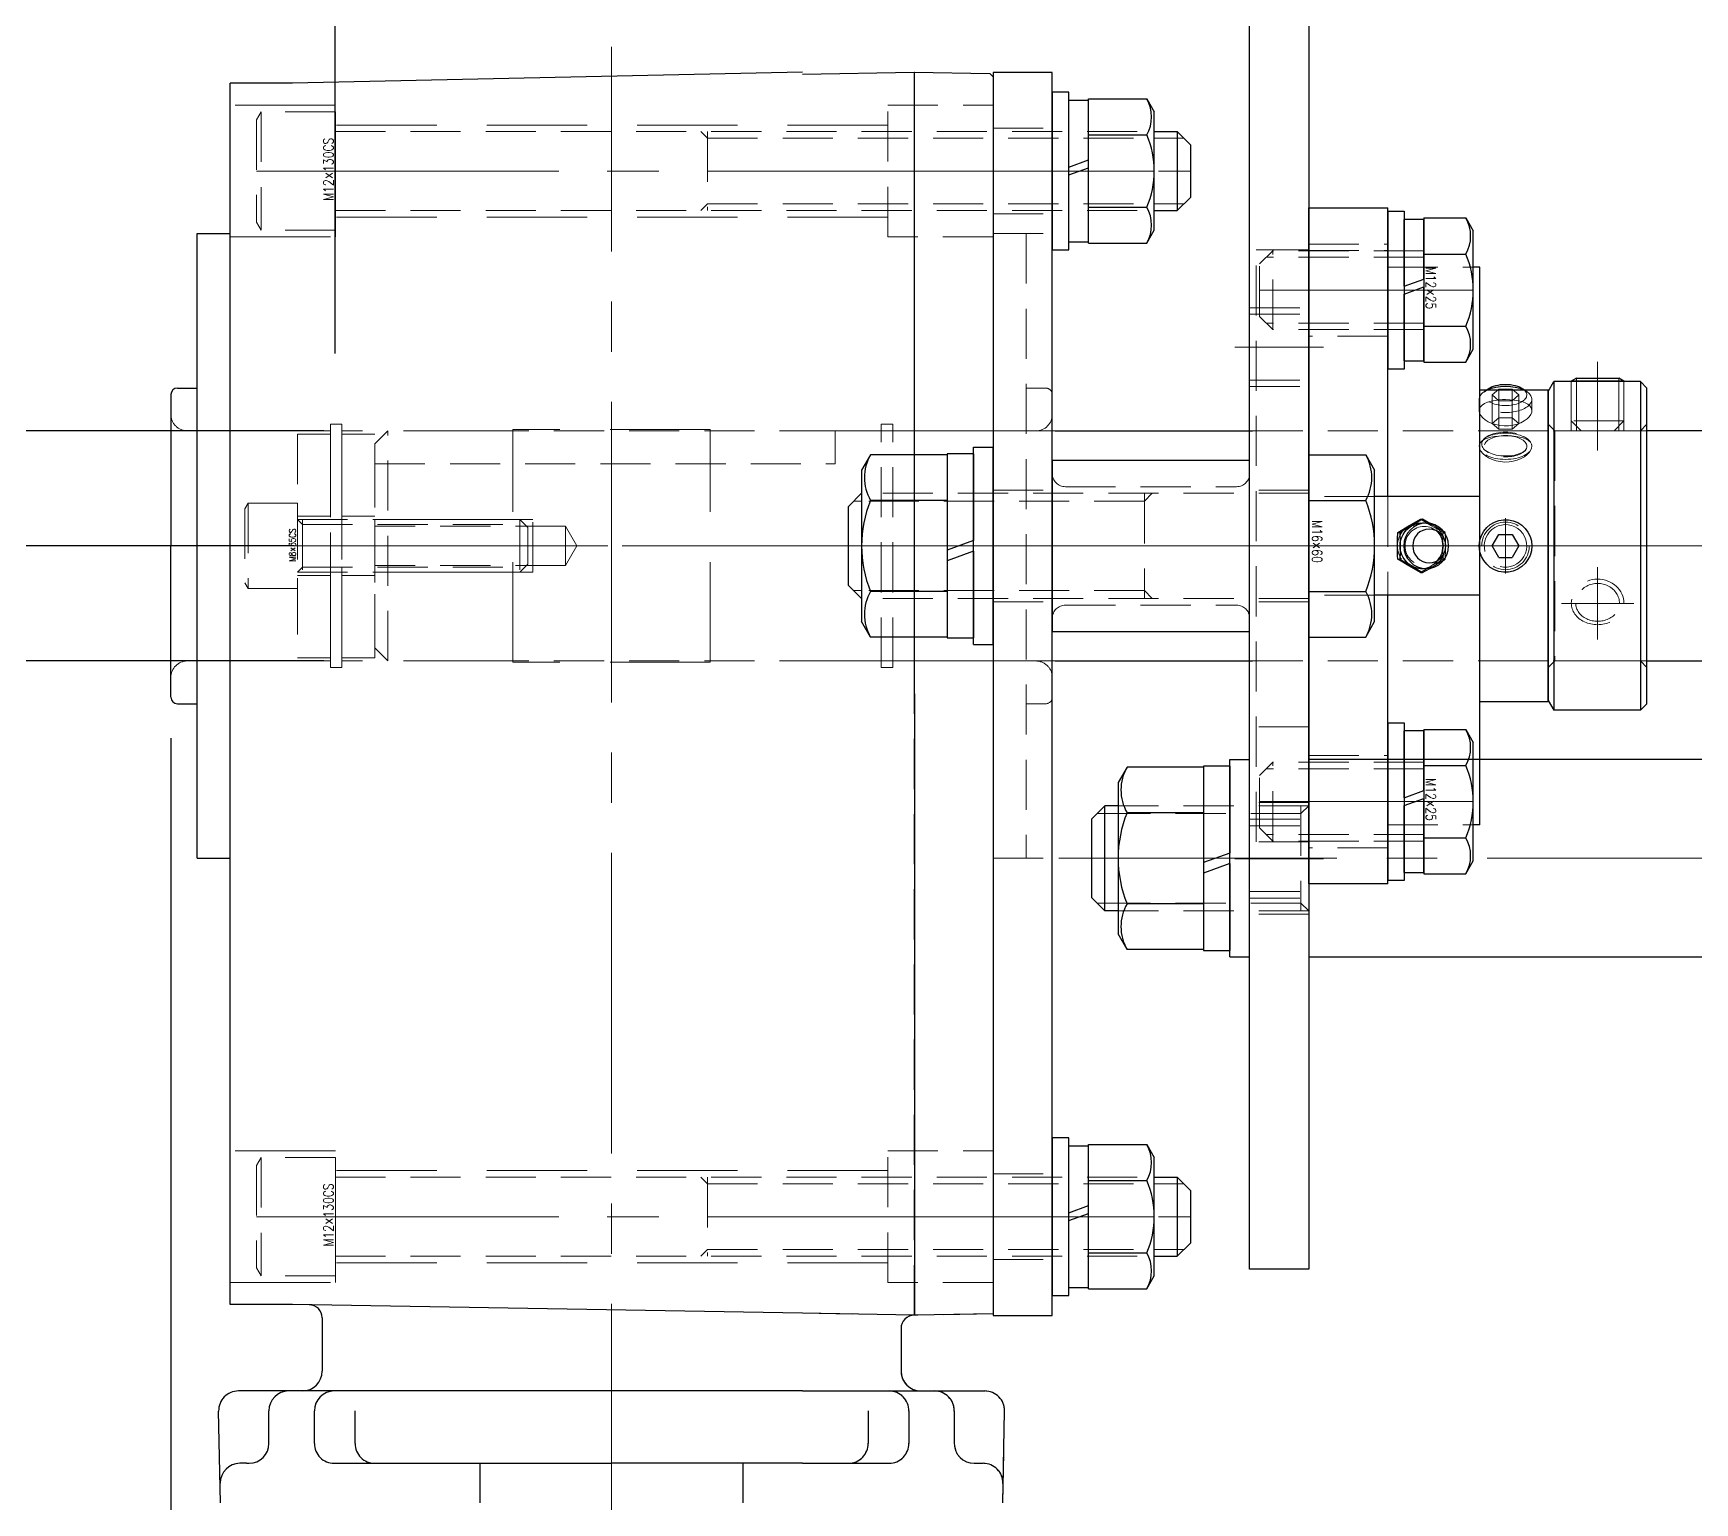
# Model space of a CAD drawing. Header units: millimetres. Extents: x 0 to 38884, y -3675 to 8056.
# Drawn here: x 24940.8 to 25193.4, y 1748.3 to 1971.7 of the extents above; entities that cross this region are included whole.
import ezdxf

# ---------------------------------------------------------------- set-up
doc = ezdxf.new("R2010")
doc.units = ezdxf.units.MM
doc.header["$LTSCALE"] = 2.4
doc.header["$PDMODE"] = 99
doc.header["$PDSIZE"] = 1
for name, pattern in [('CENTER2', [28.575, 19.05, -3.175, 3.175, -3.175]), ('HIDDEN', [9.525, 6.35, -3.175]), ('HIDDEN2', [4.7625, 3.175, -1.5875])]:
    doc.linetypes.add(name, pattern=pattern)
for name, color, linetype, lineweight in [('01_外形線', 7, 'Continuous', 25), ('02_細線', 5, 'Continuous', 13), ('03_かくれ線', 6, 'HIDDEN2', 13), ('04_中心線', 1, 'CENTER2', 9), ('05_CENTER', 4, 'CENTER2', 13), ('08_DIM', 3, 'Continuous', 13)]:
    doc.layers.add(name, color=color, linetype=linetype, lineweight=lineweight)
doc.styles.add('KSS_TXT', font='txt.shx', dxfattribs={"bigfont": 'extfont2.shx'})
doc.styles.add('寸法用', font='simplex.shx', dxfattribs={"width": 0.8, "bigfont": '@extfont2.shx'})
doc.dimstyles.new('KSS_DIM', dxfattribs={"dimscale": 2, "dimtxt": 3, "dimasz": 2.5, "dimexe": 1.25, "dimexo": 0.625, "dimtad": 1, "dimdsep": 46, "dimtxsty": 'KSS_TXT', "dimblk": 'OPEN30', "dimcen": 0, "dimazin": 2, "dimtfac": 0.75, "dimtmove": 0, "dimatfit": 3, "dimldrblk": 'OPEN30', "dimfxl": 1.25, "dimtolj": 1, "dimarcsym": 0})

# ---------------------------------------------------------------- blocks, each defined once
blk = doc.blocks.new('_Open30')
at = {"color": 0, "linetype": 'ByBlock', "lineweight": -2}
for p, q in [((-1, 0.268), (0, 0)), ((0, 0), (-1, -0.268)), ((0, 0), (-1, 0))]:
    blk.add_line(p, q, dxfattribs=at)
blk = doc.blocks.new('*D1208')
at = {"layer": '08_DIM', "color": 0, "lineweight": -2, "transparency": 16777216}
for p, q in [((24986.71, 1923), (24986.71, 2813.38)), ((25571.71, 2794.63), (25571.71, 2813.38)), ((25546.71, 2800.88), (25011.71, 2800.88))]:
    blk.add_line(p, q, dxfattribs=at)
at = {"layer": 'Defpoints', "color": 0, "transparency": 16777216}
for p in [(24986.71, 2800.88), (25571.71, 2788.38), (24986.71, 1916.75)]:
    blk.add_point(p, dxfattribs=at)
at = {"layer": '08_DIM', "color": 0, "lineweight": -2, "transparency": 16777216, "xscale": 25, "yscale": 25, "zscale": 25, "rotation": 180}
blk.add_blockref('_Open30', (24986.71, 2800.88), dxfattribs=at)
at = {"layer": '08_DIM', "color": 0, "lineweight": -2, "transparency": 16777216, "xscale": 25, "yscale": 25, "zscale": 25}
blk.add_blockref('_Open30', (25571.71, 2800.88), dxfattribs=at)
at = {"layer": '08_DIM', "color": 0, "transparency": 16777216, "insert": (25279.21, 2822.13), "char_height": 30, "attachment_point": 5, "style": 'KSS_TXT'}
blk.add_mtext('\\A1;585', dxfattribs=at)
blk = doc.blocks.new('*D1200')
at = {"layer": '08_DIM', "color": 0, "lineweight": -2, "transparency": 16777216}
for p, q in [((24980.46, 1893.75), (24757.42, 1893.75)), ((24769.92, 1868.75), (24769.92, 1477.75)), ((24798.79, 1452.75), (24757.42, 1452.75))]:
    blk.add_line(p, q, dxfattribs=at)
at = {"layer": 'Defpoints', "color": 0, "transparency": 16777216}
for p in [(24986.71, 1893.75), (24769.92, 1452.75), (24805.04, 1452.75)]:
    blk.add_point(p, dxfattribs=at)
at = {"layer": '08_DIM', "color": 0, "lineweight": -2, "transparency": 16777216, "xscale": 25, "yscale": 25, "zscale": 25}
for p, rotation in [((24769.92, 1893.75), 90), ((24769.92, 1452.75), 270)]:
    blk.add_blockref('_Open30', p, dxfattribs=dict(at, rotation=rotation))
at = {"layer": '08_DIM', "color": 0, "transparency": 16777216, "insert": (24748.67, 1673.25), "char_height": 30, "attachment_point": 5, "rotation": 90, "style": 'KSS_TXT'}
blk.add_mtext('\\A1;441', dxfattribs=at)
blk = doc.blocks.new('*D1215')
at = {"layer": '08_DIM', "color": 0, "lineweight": -2, "transparency": 16777216}
for p, q in [((25315.46, 2223.75), (24757.42, 2223.75)), ((24769.92, 1918.75), (24769.92, 2198.75)), ((24980.46, 1893.75), (24757.42, 1893.75))]:
    blk.add_line(p, q, dxfattribs=at)
at = {"layer": 'Defpoints', "color": 0, "transparency": 16777216}
for p in [(24769.92, 2223.75), (25321.71, 2223.75), (24986.71, 1893.75)]:
    blk.add_point(p, dxfattribs=at)
at = {"layer": '08_DIM', "color": 0, "lineweight": -2, "transparency": 16777216, "xscale": 25, "yscale": 25, "zscale": 25}
for p, rotation in [((24769.92, 2223.75), 90), ((24769.92, 1893.75), 270)]:
    blk.add_blockref('_Open30', p, dxfattribs=dict(at, rotation=rotation))
at = {"layer": '08_DIM', "color": 0, "transparency": 16777216, "insert": (24748.67, 2058.75), "char_height": 30, "attachment_point": 5, "rotation": 90, "style": 'KSS_TXT'}
blk.add_mtext('\\A1;330', dxfattribs=at)
blk = doc.blocks.new('*D1211')
at = {"layer": '08_DIM', "color": 0, "lineweight": -2, "transparency": 16777216}
for p, q in [((24859.29, 1936.25), (24859.29, 2053.75)), ((24984.96, 1911.25), (24846.79, 1911.25)), ((24859.29, 1876.25), (24859.29, 1911.25)), ((24984.96, 1876.25), (24846.79, 1876.25)), ((24859.29, 1851.25), (24859.29, 1826.25))]:
    blk.add_line(p, q, dxfattribs=at)
at = {"layer": 'Defpoints', "color": 0, "transparency": 16777216}
for p in [(24859.29, 1911.25), (24991.21, 1911.25), (24991.21, 1876.25)]:
    blk.add_point(p, dxfattribs=at)
at = {"layer": '08_DIM', "color": 0, "lineweight": -2, "transparency": 16777216, "xscale": 25, "yscale": 25, "zscale": 25}
for p, rotation in [((24859.29, 1911.25), 270), ((24859.29, 1876.25), 90)]:
    blk.add_blockref('_Open30', p, dxfattribs=dict(at, rotation=rotation))
at = {"layer": '08_DIM', "color": 0, "transparency": 16777216, "insert": (24838.04, 2007.5), "char_height": 30, "attachment_point": 5, "rotation": 90, "style": 'KSS_TXT'}
blk.add_mtext('\\A1;%%C35', dxfattribs=at)
blk = doc.blocks.new('GM-SHYF-RH 0.4kW、1／160、＊＊V、60Hzb_1')
at = {"color": 0}
for p, q in [((-24, 124), (-24, 121)), ((-23, 125), (0, 125)), ((23, 125), (0, 125)), ((24, 124), (24, 121)), ((-47.5, 121), (47.5, 121)), ((-47.5, 121), (-47.5, 116)), ((47.5, 121), (47.5, 116)), ((-145.5, 117.48), (-131.55, 117.74)), ((-139.5, 113.5), (-139.5, 114.5)), ((-128.5, 29), (-128.5, 114.74)), ((-115.33, 106.5), (-115.33, 116)), ((-115.33, 116), (-15.97, 116)), ((-15.97, 116), (70.37, 116)), ((70.37, 106.5), (70.37, 116)), ((-139.5, 113.5), (-139.5, 113.1)), ((-136.5, 110.1), (-131.5, 110.1)), ((-116.68, 29), (-115.33, 106.5)), ((72.02, 29), (70.37, 106.5)), ((-136.5, 103.19), (-131.5, 103.19)), ((-117.38, 102), (-125.5, 102)), ((-139.5, 100.19), (-139.5, 58)), ((-136.5, 97), (-131.5, 97)), ((-145.5, 78), (-139.5, 78)), ((-139.5, 29), (-139.5, 58)), ((-145.5, 38), (-139.5, 38))]:
    blk.add_line(p, q, dxfattribs=at)
for centre, radius, start, end in [((-23, 124), 1, 90, 180), ((23, 124), 1, 0, 90), ((-142.5, 114.5), 3, 0, 90), ((-131.5, 114.74), 3, 0, 90.9812), ((-136.5, 113.1), 3, 180, 270), ((-131.5, 107.1), 3, 0, 90), ((-125.5, 105), 3, 180, 270), ((-117.38, 104), 2, 270, 359), ((-136.5, 100.19), 3, 90, 180), ((-131.5, 100.19), 3, 0, 90), ((-136.5, 94), 3, 90, 180)]:
    blk.add_arc(centre, radius, start, end, dxfattribs=at)
at = {"layer": '03_かくれ線', "linetype": 'HIDDEN'}
for p, q in [((-17.5, 100.75), (-17.5, 122.5)), ((17.5, 100.75), (17.5, 122.5)), ((-112, 116), (-112, 100)), ((-92, 100), (-92, 116)), ((47, 116), (47, 100)), ((67, 100), (67, 116)), ((-112, 100), (-92, 100)), ((-109, 16), (-109, 100)), ((-95, 16), (-95, 100)), ((-18.5, 99), (-18.5, 100.75)), ((-18.5, 100.75), (18.5, 100.75)), ((-18.5, 99), (18.5, 99)), ((-17.5, 73), (-17.5, 99)), ((17.5, 73), (17.5, 99)), ((18.5, 99), (18.5, 100.75)), ((47, 100), (67, 100)), ((50, 16), (50, 100)), ((64, 16), (64, 100)), ((-17.7, 43), (-17.7, 73)), ((-17.7, 73), (17.7, 73)), ((17.7, 43), (17.7, 73)), ((-17.7, 43), (17.7, 43)), ((-17.5, 17), (-17.5, 43)), ((17.5, 17), (17.5, 43))]:
    blk.add_line(p, q, dxfattribs=at)
at = {"layer": '03_かくれ線'}
for p, q in [((-139.5, 29), (-139.5, 15.82)), ((-128.5, 29), (-128.5, 1.26)), ((-116.68, 29), (-116.98, 12)), ((71.72, 29), (72.02, 12)), ((-136.5, 19), (-131.5, 19)), ((-112, 0), (-112, 16)), ((-112, 16), (-92, 16)), ((-92, 16), (-92, 0)), ((-18.5, 17), (-18.5, 15.25)), ((-18.5, 17), (18.5, 17)), ((-18.5, 15.25), (18.5, 15.25)), ((-17.5, 15.25), (-17.5, -6.5)), ((17.5, 15.25), (17.5, -6.5)), ((18.5, 17), (18.5, 15.25)), ((47, 0), (47, 16)), ((47, 16), (67, 16)), ((67, 16), (67, 0)), ((-136.5, 12.82), (-131.5, 12.82)), ((-125.5, 14), (-118.98, 14)), ((-116.77, 0), (-116.98, 12)), ((-116.98, 12), (-15.97, 12)), ((-15.97, 12), (72.02, 12)), ((71.82, 0.5), (72.02, 12)), ((-136.5, 5.9), (-131.5, 5.9)), ((-139.5, 2.5), (-139.5, 2.9)), ((-139.5, 2.5), (-139.5, 2.9)), ((-139.5, 2.5), (-139.5, 1.5)), ((-15.97, 0), (-116.77, 0)), ((-47.5, -5), (-47.5, 0)), ((-15.97, 0), (71.31, 0)), ((47.5, -5), (47.5, 0)), ((71.31, 0), (71.82, 0.5)), ((-145.5, -1.48), (-131.55, -1.74)), ((47.5, -5), (-47.5, -5)), ((-24, -8), (-24, -5)), ((24, -8), (24, -5)), ((-23, -9), (0, -9)), ((23, -9), (0, -9))]:
    blk.add_line(p, q, dxfattribs=at)
at = {"layer": '03_かくれ線', "linetype": 'HIDDEN'}
for centre, start, end in [((-20, 122.5), 0, 90), ((20, 122.5), 90, 180)]:
    blk.add_arc(centre, 2.5, start, end, dxfattribs=at)
at = {"layer": '03_かくれ線'}
for centre, radius, start, end in [((-136.5, 22), 3, 180, 270), ((-136.5, 15.82), 3, 180, 270), ((-131.5, 15.82), 3, 270, 0), ((-125.5, 11), 3, 90, 180), ((-118.98, 12), 2, 359, 90), ((-131.5, 8.9), 3, 270, 0), ((-136.5, 2.9), 3, 90, 180), ((-142.5, 1.5), 3, 270, 0), ((-131.5, 1.26), 3, 269.0188, 0), ((-20, -6.5), 2.5, 270, 0), ((20, -6.5), 2.5, 180, 270), ((-23, -8), 1, 180, 270), ((23, -8), 1, 270, 0)]:
    blk.add_arc(centre, radius, start, end, dxfattribs=at)
at = {"layer": '04_中心線'}
blk.add_line((0, 125), (0, -9), dxfattribs=at)
at = {"layer": '04_中心線', "linetype": 'CENTER2'}
for p, q in [((-102, -2.54), (-102, 118.76)), ((57, -2.54), (57, 118.76)), ((-298.13, 58), (75.91, 58))]:
    blk.add_line(p, q, dxfattribs=at)
blk = doc.blocks.new('*D1283')
at = {"layer": '08_DIM', "color": 0, "lineweight": -2, "transparency": 16777216}
for p, q in [((24961.71, 1864.5), (24961.71, 1341.22)), ((25306.71, 1777.5), (25306.71, 1341.22)), ((25281.71, 1353.72), (24986.71, 1353.72))]:
    blk.add_line(p, q, dxfattribs=at)
at = {"layer": 'Defpoints', "color": 0, "transparency": 16777216}
for p in [(24961.71, 1870.75), (25306.71, 1783.75), (24961.71, 1353.72)]:
    blk.add_point(p, dxfattribs=at)
at = {"layer": '08_DIM', "color": 0, "lineweight": -2, "transparency": 16777216, "xscale": 25, "yscale": 25, "zscale": 25, "rotation": 180}
blk.add_blockref('_Open30', (24961.71, 1353.72), dxfattribs=at)
at = {"layer": '08_DIM', "color": 0, "lineweight": -2, "transparency": 16777216, "xscale": 25, "yscale": 25, "zscale": 25}
blk.add_blockref('_Open30', (25306.71, 1353.72), dxfattribs=at)
at = {"layer": '08_DIM', "color": 0, "transparency": 16777216, "insert": (25134.21, 1374.97), "char_height": 30, "attachment_point": 5, "style": 'KSS_TXT'}
blk.add_mtext('\\A1;345', dxfattribs=at)

msp = doc.modelspace()

# ---------------------------------------------------------------- linework, layer by layer
at = {"color": 4}
for p, q in [((25057.7122, 1965.473), (25074.7118, 1965.7697)), ((25074.7118, 1965.7697), (25086.2124, 1965.569)), ((25074.7118, 1965.7697), (25074.7463, 1776.7691)), ((25086.2124, 1965.569), (25086.7122, 1965.0604)), ((25086.7122, 1965.0604), (25086.7122, 1776.9792)), ((25074.7463, 1776.7691), (25057.7122, 1777.0665)), ((25086.7122, 1776.9792), (25074.7463, 1776.7691)), ((25072.7114, 1774.7695), (25072.7114, 1768.2503)), ((25057.7122, 1765.2503), (25085.4508, 1765.2503)), ((25067.7131, 1762.2503), (25067.7131, 1757.2503)), ((25073.8965, 1762.2503), (25073.8965, 1757.2503)), ((25080.8081, 1762.2503), (25080.8081, 1757.2503)), ((25088.1944, 1748.2506), (25088.4504, 1762.1989)), ((25057.7122, 1754.2503), (25070.8965, 1754.2503)), ((25083.8081, 1754.2503), (25085.2118, 1754.2503))]:
    msp.add_line(p, q, dxfattribs=at)
for p, q in [((25096.1522, 1911.2509), (25126.1522, 1911.2509)), ((25248.7522, 1911.2509), (25186.1122, 1911.2509)), ((25096.1522, 1876.2505), (25126.1522, 1876.2505)), ((25186.1122, 1876.2505), (25248.7522, 1876.2505))]:
    msp.add_line(p, q)
for points in [[(25125.7122, 1783.7505), (25125.7122, 2003.7505), (25134.7122, 2003.7505), (25134.7122, 1783.7505)], [(25095.7122, 1776.7505), (25095.7122, 1965.7505), (25086.7122, 1965.7505), (25086.7122, 1776.7505)], [(25098.2122, 1962.7505), (25095.7122, 1962.7505), (25095.7122, 1938.7505), (25098.2122, 1938.7505)], [(25095.7122, 1880.7505), (25125.7122, 1880.7505), (25125.7122, 1906.7505), (25095.7122, 1906.7505)], [(25098.2122, 1803.7505), (25095.7122, 1803.7505), (25095.7122, 1779.7505), (25098.2122, 1779.7505)]]:
    msp.add_lwpolyline(points, close=True)
at = {"transparency": 33554534}
msp.add_lwpolyline([(25284.7122, 1861.2505), (25134.7122, 1861.2505), (25134.7122, 1831.2505), (25284.7122, 1831.2505)], close=True, dxfattribs=at)
for points in [[(25103.7122, 1854.2505), (25101.7122, 1852.2505)], [(25105.7122, 1854.2505), (25103.7122, 1854.2505)], [(25103.7122, 1838.2505), (25103.7122, 1854.2505)], [(25101.7122, 1840.2505), (25101.7122, 1852.2505)], [(25103.7122, 1838.2505), (25101.7122, 1840.2505)], [(25105.7122, 1838.2505), (25103.7122, 1838.2505)]]:
    msp.add_lwpolyline(points, dxfattribs=at)
at = {"color": 4}
for centre, radius, start, end in [((25074.7114, 1774.7695), 2, 90, 180), ((25075.7114, 1768.2503), 3, 180, 270), ((25070.8965, 1762.2503), 3, 358.948504, 90), ((25077.8081, 1762.2503), 3, 358.948504, 90), ((25085.4508, 1762.2503), 3, 358.948504, 90), ((25064.7131, 1757.2503), 3, 270, 1.051496), ((25070.8965, 1757.2503), 3, 270, 1.051496), ((25083.8081, 1757.2503), 3, 180, 270), ((25085.2118, 1751.2503), 3, 358.948504, 90)]:
    msp.add_arc(centre, radius, start, end, dxfattribs=at)
at = {"layer": '01_外形線'}
for points in [[(25098.2122, 1951.3505), (25098.2122, 1961.5005)], [(25101.2122, 1961.5005), (25098.2122, 1961.5005)], [(25101.2122, 1961.7202), (25110.075, 1961.7202)], [(25101.2122, 1939.7809), (25101.2122, 1961.7202)], [(25101.2122, 1952.4425), (25101.2122, 1961.5005)], [(25110.075, 1961.7202), (25111.2122, 1959.7505)], [(25111.2122, 1941.7505), (25111.2122, 1959.7505)], [(25101.2122, 1956.2354), (25110.075, 1956.2354)], [(25111.2122, 1956.7505), (25114.7128, 1956.7505)], [(25114.7128, 1956.7505), (25116.7128, 1954.7505)], [(25114.7128, 1956.7505), (25114.7128, 1944.7505)], [(25116.7128, 1954.7505), (25116.7128, 1946.7505)], [(25098.2122, 1951.3505), (25101.2122, 1952.4425)], [(25098.2122, 1950.1505), (25101.2122, 1951.2425)], [(25098.2122, 1940.0005), (25098.2122, 1950.1505)], [(25101.2122, 1940.0005), (25101.2122, 1951.2425)], [(25101.2122, 1945.2657), (25110.075, 1945.2657)], [(25114.7128, 1944.7505), (25116.7128, 1946.7505)], [(25134.7122, 1842.3597), (25134.7122, 1945.1414)], [(25134.7122, 1945.1414), (25146.7122, 1945.1414)], [(25146.7122, 1901.2505), (25146.7122, 1945.1414)], [(25111.2122, 1944.7505), (25114.7128, 1944.7505)], [(25146.7122, 1944.6414), (25146.7122, 1920.6414)], [(25146.7122, 1944.6414), (25149.2122, 1944.6414)], [(25149.2122, 1944.6414), (25149.2122, 1920.6414)], [(25149.2122, 1933.2414), (25149.2122, 1943.3914)], [(25152.2122, 1943.3914), (25149.2122, 1943.3914)], [(25152.2122, 1943.6111), (25158.575, 1943.6111)], [(25152.2122, 1943.6111), (25152.2122, 1921.6718)], [(25152.2122, 1934.3333), (25152.2122, 1943.3914)], [(25158.575, 1943.6111), (25159.7122, 1941.6414)], [(25098.2122, 1940.0005), (25101.2122, 1940.0005)], [(25110.075, 1939.7809), (25111.2122, 1941.7505)], [(25159.7122, 1923.6414), (25159.7122, 1941.6414)], [(25101.2122, 1939.7809), (25110.075, 1939.7809)], [(25152.2122, 1938.1262), (25158.575, 1938.1262)], [(25160.7122, 1936.1505), (25159.7122, 1936.1505)], [(25160.7122, 1851.3505), (25160.7122, 1936.1505)], [(25149.2122, 1933.2414), (25152.2122, 1934.3333)], [(25149.2122, 1932.0414), (25152.2122, 1933.1333)], [(25152.2122, 1921.8914), (25152.2122, 1933.1333)], [(25149.2122, 1921.8914), (25149.2122, 1932.0414)], [(25152.2122, 1927.1566), (25158.575, 1927.1566)], [(25158.575, 1921.6718), (25159.7122, 1923.6414)], [(25149.2122, 1920.6414), (25146.7122, 1920.6414)], [(25149.2122, 1921.8914), (25152.2122, 1921.8914)], [(25152.2122, 1921.6718), (25158.575, 1921.6718)], [(25160.7122, 1917.4755), (25171.1122, 1917.4755)], [(25161.3462, 1917.1907), (25161.7491, 1917.4755)], [(25161.7491, 1917.4755), (25161.9725, 1917.6335)], [(25167.2519, 1917.6335), (25167.4753, 1917.4755)], [(25167.4753, 1917.4755), (25167.8782, 1917.1907)], [(25171.1122, 1917.2505), (25171.9782, 1918.7505)], [(25171.1122, 1870.0255), (25171.1122, 1917.4755)], [(25171.1122, 1917.2505), (25171.1122, 1870.2505)], [(25185.1122, 1918.7505), (25171.9782, 1918.7505)], [(25171.9782, 1918.7505), (25171.9782, 1868.7505)], [(25175.379, 1919.2505), (25174.6122, 1918.8078)], [(25182.6122, 1918.8078), (25174.6122, 1918.8078)], [(25174.6122, 1918.7505), (25174.6122, 1918.8078)], [(25175.379, 1919.2505), (25181.8454, 1919.2505)], [(25182.6122, 1918.8078), (25181.8454, 1919.2505)], [(25182.6122, 1918.7505), (25182.6122, 1918.8078)], [(25185.1122, 1918.7505), (25186.1122, 1917.7505)], [(25185.1122, 1918.7505), (25185.1122, 1868.7505)], [(25186.1122, 1869.7505), (25186.1122, 1917.7505)], [(25068.0727, 1907.6069), (25066.7122, 1905.2505)], [(25079.7122, 1907.6069), (25068.0727, 1907.6069)], [(25079.7122, 1907.7505), (25079.7122, 1893.0947)], [(25083.7122, 1907.7505), (25079.7122, 1907.7505)], [(25079.7122, 1907.6069), (25079.7122, 1879.8941)], [(25083.7122, 1878.7505), (25083.7122, 1908.7505)], [(25083.7122, 1908.7505), (25086.7122, 1908.7505)], [(25083.7122, 1907.7505), (25083.7122, 1894.5505)], [(25086.7122, 1878.7505), (25086.7122, 1908.7505)], [(25134.7122, 1907.6069), (25143.3517, 1907.6069)], [(25134.7122, 1907.6069), (25134.7122, 1879.8941)], [(25143.3517, 1907.6069), (25144.7122, 1905.2505)], [(25066.7122, 1905.2505), (25066.7122, 1882.2505)], [(25144.7122, 1882.2505), (25144.7122, 1905.2505)], [(25066.7122, 1901.7505), (25064.7122, 1899.7505)], [(25064.7122, 1887.7505), (25064.7122, 1899.7505)], [(25079.7122, 1900.6787), (25068.0727, 1900.6787)], [(25134.7122, 1900.6787), (25143.3517, 1900.6787)], [(25160.7122, 1901.2505), (25144.7122, 1901.2505)], [(25149.8888, 1896.7816), (25151.6665, 1897.792)], [(25151.9816, 1897.792), (25150.3125, 1896.7816)], [(25151.6665, 1897.792), (25151.9816, 1897.792)], [(25153.1048, 1897.1606), (25151.9816, 1897.792)], [(25083.7122, 1894.5505), (25079.7122, 1893.0947)], [(25148.1654, 1893.7505), (25148.1657, 1893.8942), (25148.1708, 1894.3658), (25148.1818, 1894.8342), (25148.2197, 1895.7713)], [(25148.2197, 1895.7713), (25149.8888, 1896.7816)], [(25148.2197, 1895.7713), (25148.5348, 1895.7713)], [(25150.3125, 1896.7816), (25148.5348, 1895.7713)], [(25148.5348, 1895.7713), (25148.557, 1895.2796), (25148.5742, 1894.7813), (25148.5852, 1894.2676), (25148.5891, 1893.7505)], [(25155.4284, 1895.7713), (25155.1796, 1895.9257)], [(25155.4384, 1895.5642), (25155.4284, 1895.7713)], [(25162.5915, 1893.7505), (25163.6018, 1895.5005)], [(25163.6018, 1895.5005), (25165.6226, 1895.5005)], [(25165.6226, 1895.5005), (25166.6329, 1893.7505)], [(25083.7122, 1892.9505), (25079.7122, 1891.4947)], [(25083.7122, 1892.9505), (25083.7122, 1879.7505)], [(25148.2197, 1891.7298), (25148.1974, 1892.2215), (25148.1803, 1892.7198), (25148.1692, 1893.2335), (25148.1654, 1893.7505)], [(25148.5891, 1893.7505), (25148.5888, 1893.6069), (25148.5837, 1893.1353), (25148.5726, 1892.6669), (25148.5348, 1891.7298)], [(25155.4827, 1893.7505), (25155.4788, 1894.2789)], [(25163.6018, 1892.0005), (25162.5915, 1893.7505)], [(25163.6018, 1892.0005), (25165.6226, 1892.0005)], [(25166.6329, 1893.7505), (25165.6226, 1892.0005)], [(25079.7122, 1891.4947), (25079.7122, 1879.7505)], [(25149.8888, 1890.7195), (25148.2197, 1891.7298)], [(25148.2197, 1891.7298), (25148.5348, 1891.7298)], [(25148.5348, 1891.7298), (25150.3125, 1890.7195)], [(25151.6665, 1889.7091), (25149.8888, 1890.7195)], [(25150.3125, 1890.7195), (25151.9816, 1889.7091)], [(25151.6665, 1889.7091), (25151.9816, 1889.7091)], [(25151.9816, 1889.7091), (25153.1029, 1890.3394)], [(25153.1029, 1890.3394), (25153.7593, 1890.7195)], [(25155.1841, 1891.5782), (25155.4284, 1891.7298)], [(25155.4284, 1891.7298), (25155.4386, 1891.9399)], [(25066.7122, 1885.7505), (25064.7122, 1887.7505)], [(25079.7122, 1886.8223), (25068.0727, 1886.8223)], [(25134.7122, 1886.8223), (25143.3517, 1886.8223)], [(25160.7122, 1886.2505), (25144.7122, 1886.2505)], [(25146.7122, 1842.3597), (25146.7122, 1886.2505)], [(25068.0727, 1879.8941), (25066.7122, 1882.2505)], [(25143.3517, 1879.8941), (25144.7122, 1882.2505)], [(25079.7122, 1879.8941), (25068.0727, 1879.8941)], [(25079.7122, 1879.7505), (25083.7122, 1879.7505)], [(25134.7122, 1879.8941), (25143.3517, 1879.8941)], [(25083.7122, 1878.7505), (25086.7122, 1878.7505)], [(25171.1122, 1870.0255), (25160.7122, 1870.0255)], [(25171.1122, 1870.2505), (25171.9782, 1868.7505)], [(25185.1122, 1868.7505), (25186.1122, 1869.7505)], [(25146.7122, 1866.8597), (25146.7122, 1842.8597)], [(25146.7122, 1866.8597), (25149.2122, 1866.8597)], [(25149.2122, 1866.8597), (25149.2122, 1842.8597)], [(25185.1122, 1868.7505), (25171.9782, 1868.7505)], [(25149.2122, 1855.4597), (25149.2122, 1865.6097)], [(25152.2122, 1865.6097), (25149.2122, 1865.6097)], [(25152.2122, 1865.8293), (25158.575, 1865.8293)], [(25152.2122, 1865.8293), (25152.2122, 1843.89)], [(25152.2122, 1856.5516), (25152.2122, 1865.6097)], [(25158.575, 1865.8293), (25159.7122, 1863.8597)], [(25159.7122, 1845.8597), (25159.7122, 1863.8597)], [(25152.2122, 1860.3445), (25158.575, 1860.3445)], [(25149.2122, 1855.4597), (25152.2122, 1856.5516)], [(25149.2122, 1854.2597), (25152.2122, 1855.3516)], [(25149.2122, 1844.1097), (25149.2122, 1854.2597)], [(25152.2122, 1844.1097), (25152.2122, 1855.3516)], [(25152.2122, 1849.3748), (25158.575, 1849.3748)], [(25160.7122, 1851.3505), (25159.7122, 1851.3505)], [(25149.2122, 1844.1097), (25152.2122, 1844.1097)], [(25158.575, 1843.89), (25159.7122, 1845.8597)], [(25146.7122, 1842.3597), (25134.7122, 1842.3597)], [(25149.2122, 1842.8597), (25146.7122, 1842.8597)], [(25152.2122, 1843.89), (25158.575, 1843.89)], [(25098.2122, 1792.3505), (25098.2122, 1802.5005)], [(25101.2122, 1802.5005), (25098.2122, 1802.5005)], [(25101.2122, 1802.7202), (25110.075, 1802.7202)], [(25101.2122, 1780.7809), (25101.2122, 1802.7202)], [(25101.2122, 1793.4425), (25101.2122, 1802.5005)], [(25110.075, 1802.7202), (25111.2122, 1800.7505)], [(25111.2122, 1782.7505), (25111.2122, 1800.7505)], [(25101.2122, 1797.2354), (25110.075, 1797.2354)], [(25111.2122, 1797.7505), (25114.7128, 1797.7505)], [(25114.7128, 1797.7505), (25116.7128, 1795.7505)], [(25114.7128, 1797.7505), (25114.7128, 1785.7505)], [(25116.7128, 1795.7505), (25116.7128, 1787.7505)], [(25098.2122, 1792.3505), (25101.2122, 1793.4425)], [(25098.2122, 1791.1505), (25101.2122, 1792.2425)], [(25098.2122, 1781.0005), (25098.2122, 1791.1505)], [(25101.2122, 1781.0005), (25101.2122, 1792.2425)], [(25101.2122, 1786.2657), (25110.075, 1786.2657)], [(25114.7128, 1785.7505), (25116.7128, 1787.7505)], [(25111.2122, 1785.7505), (25114.7128, 1785.7505)], [(25098.2122, 1781.0005), (25101.2122, 1781.0005)], [(25110.075, 1780.7809), (25111.2122, 1782.7505)], [(25101.2122, 1780.7809), (25110.075, 1780.7809)]]:
    msp.add_lwpolyline(points, dxfattribs=at)
for points in [[(25110.075, 1956.2354, 0.26794908), (25110.075, 1961.7202)], [(25110.075, 1945.2657, 0.20733158), (25110.075, 1956.2354)], [(25110.075, 1939.7809, 0.26794908), (25110.075, 1945.2657)], [(25158.575, 1938.1262, 0.26794908), (25158.575, 1943.6111)], [(25158.575, 1927.1566, 0.20733158), (25158.575, 1938.1262)], [(25158.575, 1921.6718, 0.26794908), (25158.575, 1927.1566)], [(25068.0727, 1907.6069, 0.26794907), (25068.0727, 1900.6787)], [(25143.3517, 1900.6787, 0.26794907), (25143.3517, 1907.6069)], [(25068.0727, 1900.6787, 0.19636667), (25068.0727, 1886.8223)], [(25143.3517, 1886.8223, 0.19636666), (25143.3517, 1900.6787)], [(25160.7122, 1894.6394, -8.88819442), (25160.7122, 1892.8617)], [(25160.7122, 1892.8617, -0.11250879), (25160.7122, 1894.6394)], [(25068.0727, 1886.8223, 0.26794907), (25068.0727, 1879.8941)], [(25143.3517, 1879.8941, 0.26794907), (25143.3517, 1886.8223)], [(25158.575, 1860.3445, 0.26794908), (25158.575, 1865.8293)], [(25158.575, 1849.3748, 0.20733158), (25158.575, 1860.3445)], [(25158.575, 1843.89, 0.26794908), (25158.575, 1849.3748)], [(25110.075, 1797.2354, 0.26794908), (25110.075, 1802.7202)], [(25110.075, 1786.2657, 0.20733158), (25110.075, 1797.2354)], [(25110.075, 1780.7809, 0.26794908), (25110.075, 1786.2657)]]:
    msp.add_lwpolyline(points, format="xyb", dxfattribs=at)
at = {"layer": '01_外形線', "transparency": 33554534}
for points in [[(25107.0727, 1860.1069), (25105.7122, 1857.7505)], [(25118.7122, 1860.1069), (25107.0727, 1860.1069)], [(25118.7122, 1860.2505), (25118.7122, 1845.5947)], [(25122.7122, 1860.2505), (25118.7122, 1860.2505)], [(25118.7122, 1860.1069), (25118.7122, 1832.3941)], [(25122.7122, 1831.2505), (25122.7122, 1861.2505)], [(25122.7122, 1861.2505), (25125.7122, 1861.2505)], [(25122.7122, 1860.2505), (25122.7122, 1847.0505)], [(25125.7122, 1831.2505), (25125.7122, 1861.2505)], [(25105.7122, 1857.7505), (25105.7122, 1834.7505)], [(25118.7122, 1853.1787), (25107.0727, 1853.1787)], [(25122.7122, 1847.0505), (25118.7122, 1845.5947)], [(25122.7122, 1845.4505), (25118.7122, 1843.9947)], [(25118.7122, 1843.9947), (25118.7122, 1832.2505)], [(25122.7122, 1845.4505), (25122.7122, 1832.2505)], [(25118.7122, 1839.3223), (25107.0727, 1839.3223)], [(25107.0727, 1832.3941), (25105.7122, 1834.7505)], [(25118.7122, 1832.3941), (25107.0727, 1832.3941)], [(25118.7122, 1832.2505), (25122.7122, 1832.2505)], [(25122.7122, 1831.2505), (25125.7122, 1831.2505)]]:
    msp.add_lwpolyline(points, dxfattribs=at)
for points in [[(25107.0727, 1860.1069, 0.26794907), (25107.0727, 1853.1787)], [(25107.0727, 1853.1787, 0.19636667), (25107.0727, 1839.3223)], [(25107.0727, 1839.3223, 0.26794907), (25107.0727, 1832.3941)]]:
    msp.add_lwpolyline(points, format="xyb", dxfattribs=at)
at = {"layer": '01_外形線', "extrusion": (0, 0, -1)}
for centre, major_axis, ratio, start_param, end_param in [((25164.6122, 1916.036), (4, 0), 0.5, 3.94508398, 5.47969398), ((25164.6122, 1916.7002), (3.233, 0), 0.5, 3.75707236, 5.6677056), ((25152.0359, 1893.7505), (0, -3.5), 0.98480775, 2.61799388, 3.29293182), ((25152.0359, 1893.7505), (0, -3.5), 0.98480775, 1.57079633, 2.61799388), ((25152.0359, 1893.7505), (0, -3.5), 0.98480775, 0.52359878, 1.57079633), ((25152.0359, 1893.7505), (0, -3.5), 0.98480775, 6.13184614, 6.80678408)]:
    msp.add_ellipse(centre, major_axis=major_axis, ratio=ratio, start_param=start_param, end_param=end_param, dxfattribs=at)
for centre, major_axis in [((25152.5499, 1893.7505), (0, 3.46)), ((25153.0187, 1893.7505), (0, 2.56))]:
    msp.add_ellipse(centre, major_axis=major_axis, ratio=0.98480775, dxfattribs=at)
at = {"layer": '02_細線'}
for points in [[(25111.2122, 1955.7505), (25115.7128, 1955.7505)], [(25111.2122, 1945.7505), (25115.7128, 1945.7505)], [(25175.379, 1918.7505), (25175.379, 1919.2505)], [(25181.8454, 1918.7505), (25181.8454, 1919.2505)], [(25066.7122, 1900.5505), (25065.5122, 1900.5505)], [(25066.7122, 1886.9505), (25065.5122, 1886.9505)], [(25111.2122, 1796.7505), (25115.7128, 1796.7505)], [(25111.2122, 1786.7505), (25115.7128, 1786.7505)]]:
    msp.add_lwpolyline(points, dxfattribs=at)
msp.add_lwpolyline([(25161.4894, 1892.9138, -3.73205081), (25163.7754, 1890.6277)], format="xyb", dxfattribs=at)
at = {"layer": '02_細線', "transparency": 33554534}
for points in [[(25105.7122, 1853.0505), (25102.5122, 1853.0505)], [(25105.7122, 1839.4505), (25102.5122, 1839.4505)]]:
    msp.add_lwpolyline(points, dxfattribs=at)
at = {"layer": '03_かくれ線'}
for p, q in [((25086.7122, 1957.2505), (25095.7122, 1957.2505)), ((25086.7122, 1944.2505), (25095.7122, 1944.2505)), ((25086.7122, 1941.2505), (25095.7122, 1941.2505)), ((25134.7122, 1938.7505), (25125.7122, 1938.7505)), ((25125.7122, 1929.973), (25134.7122, 1929.973)), ((25125.7122, 1928.973), (25134.7122, 1928.973)), ((25125.7122, 1918.973), (25134.7122, 1918.973)), ((25125.7122, 1917.973), (25134.7122, 1917.973)), ((24994.7144, 1911.2505), (24992.7144, 1909.2505)), ((25096.1522, 1911.2509), (24994.7144, 1911.2509)), ((24994.7144, 1876.2505), (24994.7144, 1911.2505)), ((25062.7144, 1911.2505), (25062.7144, 1906.2505)), ((25126.1522, 1911.2509), (25186.1122, 1911.2509)), ((24992.7144, 1909.2505), (24992.7144, 1878.2505)), ((24992.7144, 1906.2505), (25062.7144, 1906.2505)), ((25086.7122, 1902.2505), (25095.7122, 1902.2505)), ((25097.7122, 1902.7505), (25123.7122, 1902.7505)), ((25134.7122, 1902.2505), (25125.7122, 1902.2505)), ((24980.9622, 1898.2505), (24985.9622, 1898.2505)), ((24987.7144, 1898.2505), (24992.7144, 1898.2505)), ((25016.7144, 1897.7505), (24992.7144, 1897.7505)), ((25016.7144, 1889.7505), (25016.7144, 1897.7505)), ((25021.7144, 1896.7505), (24992.7144, 1896.7505)), ((25021.7144, 1890.7505), (25021.7144, 1896.7505)), ((25021.7144, 1896.7505), (25023.4462, 1893.7505)), ((25023.4462, 1893.7505), (25021.7144, 1890.7505)), ((25021.7144, 1890.7505), (24992.7144, 1890.7505)), ((25016.7144, 1889.7505), (24992.7144, 1889.7505)), ((24980.9622, 1889.2505), (24985.9622, 1889.2505)), ((24987.7144, 1889.2505), (24992.7144, 1889.2505)), ((25086.7122, 1885.2505), (25095.7122, 1885.2505)), ((25097.7122, 1884.7505), (25123.7122, 1884.7505)), ((25134.7122, 1885.2505), (25125.7122, 1885.2505)), ((24992.7144, 1878.2505), (24994.7144, 1876.2505)), ((25096.1522, 1876.2505), (24994.7144, 1876.2505)), ((25126.1522, 1876.2505), (25186.1122, 1876.2505)), ((25134.7122, 1866.2505), (25125.7122, 1866.2505)), ((25134.7122, 1854.7505), (25125.7122, 1854.7505)), ((25125.7122, 1852.1912), (25134.7122, 1852.1912)), ((25125.7122, 1851.1912), (25134.7122, 1851.1912)), ((25134.7122, 1848.7505), (25125.7122, 1848.7505)), ((25086.7122, 1846.2505), (25095.7122, 1846.2505)), ((25125.7122, 1841.1912), (25134.7122, 1841.1912)), ((25125.7122, 1840.1912), (25134.7122, 1840.1912)), ((25134.7122, 1837.7505), (25125.7122, 1837.7505)), ((25086.7122, 1798.2505), (25095.7122, 1798.2505)), ((25086.7122, 1785.2505), (25095.7122, 1785.2505))]:
    msp.add_line(p, q, dxfattribs=at)
for points in [[(24975.4128, 1959.7505), (24974.7128, 1958.5381)], [(24974.7128, 1958.5381), (24974.7128, 1942.963)], [(24975.4128, 1959.7505), (24975.4128, 1941.7505)], [(24986.7128, 1959.7505), (24975.4128, 1959.7505)], [(24986.7128, 1959.7505), (24986.7128, 1941.7505)], [(24986.7128, 1956.7505), (25111.2122, 1956.7505)], [(25043.2946, 1955.7505), (25042.2946, 1956.7505)], [(25043.2946, 1956.7505), (25043.2946, 1944.7505)], [(25043.2946, 1955.7505), (25111.2122, 1955.7505)], [(25043.2946, 1945.7505), (25042.2946, 1944.7505)], [(25043.2946, 1945.7505), (25111.2122, 1945.7505)], [(24975.4128, 1941.7505), (24974.7128, 1942.963)], [(24986.7128, 1944.7505), (25111.2122, 1944.7505)], [(24986.7128, 1941.7505), (24975.4128, 1941.7505)], [(25126.7122, 1848.7505), (25126.7122, 1938.7505)], [(25126.7122, 1938.7505), (25134.7122, 1938.7505)], [(25129.2122, 1938.6414), (25127.2122, 1936.6414)], [(25152.2122, 1937.6414), (25128.2122, 1937.6414)], [(25152.2122, 1938.6414), (25129.2122, 1938.6414)], [(25129.2122, 1926.6414), (25129.2122, 1938.6414)], [(25134.7122, 1939.6414), (25146.7122, 1939.6414)], [(25134.7122, 1938.6441), (25146.7122, 1938.6441)], [(25127.2122, 1928.6414), (25127.2122, 1936.6414)], [(25146.7122, 1936.1505), (25159.7122, 1936.1505)], [(25129.2122, 1926.6414), (25127.2122, 1928.6414)], [(25152.2122, 1927.6414), (25128.2122, 1927.6414)], [(25152.2122, 1926.6414), (25129.2122, 1926.6414)], [(25146.7122, 1925.6414), (25134.7122, 1925.6414)], [(25163.6018, 1917.5752), (25162.5915, 1916.7002)], [(25163.6018, 1917.5752), (25165.6226, 1917.5752)], [(25163.6018, 1911.4951), (25163.6018, 1917.5752)], [(25166.6329, 1916.7002), (25165.6226, 1917.5752)], [(25165.6226, 1911.4951), (25165.6226, 1917.5752)], [(25174.6122, 1911.2505), (25174.6122, 1918.7505)], [(25175.379, 1911.2505), (25175.379, 1918.7505)], [(25181.8454, 1911.2505), (25181.8454, 1918.7505)], [(25182.6122, 1918.7505), (25182.6122, 1911.2505)], [(25160.6122, 1914.2965), (25160.6122, 1916.036)], [(25160.6122, 1914.2969), (25160.6608, 1914.5993), (25160.8179, 1914.9008), (25161.0803, 1915.171), (25161.4392, 1915.4063), (25161.8917, 1915.6054), (25162.4203, 1915.7646), (25163.016, 1915.8837), (25163.6578, 1915.962), (25164.1315, 1915.9926), (25164.6122, 1916.0029)], [(25162.5915, 1912.3701), (25162.5915, 1916.7002)], [(25162.5915, 1916.7002), (25163.6018, 1915.8252)], [(25163.6018, 1915.8252), (25165.6226, 1915.8252)], [(25164.6122, 1916.0029), (25165.2783, 1915.9831), (25165.9255, 1915.9239), (25166.5349, 1915.8249), (25167.0906, 1915.6861), (25167.5809, 1915.5055), (25167.9881, 1915.2856), (25168.3011, 1915.026), (25168.5095, 1914.7326), (25168.6048, 1914.4137), (25168.6122, 1914.2972)], [(25165.6226, 1915.8252), (25166.6329, 1916.7002)], [(25166.6329, 1912.3701), (25166.6329, 1916.7002)], [(25168.6122, 1916.036), (25168.6122, 1914.295)], [(25168.6122, 1914.2972), (25168.5884, 1914.0755), (25168.4609, 1913.7311), (25168.2281, 1913.3883), (25167.8935, 1913.0578), (25167.4688, 1912.7534), (25166.9577, 1912.4847), (25166.38, 1912.2666), (25165.7501, 1912.1098), (25165.0872, 1912.0212), (25164.4186, 1912.0062), (25163.7555, 1912.0629), (25163.1211, 1912.1884), (25162.5281, 1912.376), (25161.9886, 1912.6205), (25161.5221, 1912.909), (25161.1388, 1913.2336), (25160.8538, 1913.5782), (25160.6776, 1913.9285), (25160.6125, 1914.2739), (25160.6122, 1914.2969)], [(25163.6018, 1913.2451), (25162.5915, 1912.3701)], [(25162.5915, 1912.3701), (25163.6018, 1911.4951)], [(25165.6226, 1913.2451), (25163.6018, 1913.2451)], [(25166.6329, 1912.3701), (25165.6226, 1913.2451)], [(25165.6226, 1911.4951), (25166.6329, 1912.3701)], [(25172.1122, 1911.2505), (25171.1122, 1912.2505)], [(25182.6122, 1912.7505), (25174.6122, 1912.7505)], [(25176.1122, 1911.2505), (25174.6122, 1912.7505)], [(25181.1122, 1911.2505), (25182.6122, 1912.7505)], [(25185.1122, 1911.2505), (25186.1122, 1912.2505)], [(25168.6122, 1908.906), (25168.5566, 1909.2259), (25168.3934, 1909.5162), (25168.1263, 1909.7703), (25167.7646, 1909.9863), (25167.3093, 1910.1653), (25166.7786, 1910.3049), (25166.1781, 1910.4072), (25165.5315, 1910.4727), (25164.8683, 1910.5023), (25164.1977, 1910.4984), (25163.5524, 1910.4618), (25162.9365, 1910.392), (25162.3624, 1910.2864), (25161.8498, 1910.1439), (25161.4033, 1909.9579), (25161.0471, 1909.7313), (25160.7922, 1909.4636), (25160.698, 1909.3012)], [(25171.1122, 1911.2505), (25160.7122, 1911.2505)], [(25161.3462, 1910.0607), (25161.6593, 1910.2821)], [(25163.6018, 1911.4951), (25165.6226, 1911.4951)], [(25167.5651, 1910.2821), (25167.8782, 1910.0607)], [(25172.1122, 1911.2505), (25172.1122, 1876.2505)], [(25185.1122, 1911.2505), (25172.1122, 1911.2505)], [(25185.1122, 1911.2505), (25185.1122, 1876.2505)], [(25160.698, 1909.3012), (25160.6463, 1909.1599), (25160.6122, 1908.906)], [(25160.6122, 1908.906), (25160.6328, 1908.6997), (25160.6939, 1908.4877), (25160.7075, 1908.4534)], [(25160.7075, 1908.4534), (25160.8786, 1908.1377), (25161.1625, 1907.7919), (25161.5452, 1907.4584), (25162.0115, 1907.1561), (25162.5618, 1906.8943), (25163.1716, 1906.6916), (25163.8207, 1906.5606), (25164.4933, 1906.506), (25165.1533, 1906.531), (25165.798, 1906.6304), (25166.4065, 1906.7992), (25166.966, 1907.0279), (25167.4716, 1907.3129), (25167.8978, 1907.636), (25168.2361, 1907.9886), (25168.4709, 1908.3517), (25168.5765, 1908.6331), (25168.6122, 1908.906)], [(25161.9725, 1907.9727), (25161.6593, 1908.1941)], [(25167.5651, 1908.1941), (25167.2519, 1907.9727)], [(24973.4622, 1900.2505), (24972.9622, 1899.3845)], [(24973.4622, 1900.2505), (24973.4622, 1887.2505)], [(24980.9622, 1900.2505), (24973.4622, 1900.2505)], [(24980.9622, 1900.2505), (24980.9622, 1887.2505)], [(25134.7122, 1901.7505), (25066.7122, 1901.7505)], [(25066.7122, 1885.7505), (25066.7122, 1901.7505)], [(25109.7122, 1900.5505), (25066.7122, 1900.5505)], [(25109.7122, 1901.7505), (25109.7122, 1885.7505)], [(25109.7122, 1900.5505), (25110.9122, 1901.7505)], [(25144.7122, 1901.2505), (25134.7122, 1901.2505)], [(25146.7122, 1901.2505), (25146.7122, 1886.2505)], [(24972.9622, 1899.3845), (24972.9622, 1888.1166)], [(24980.9622, 1897.7505), (25014.7622, 1897.7505)], [(24981.7122, 1897.0005), (24980.9622, 1897.7505)], [(24981.7122, 1897.7505), (24981.7122, 1889.7505)], [(25014.7622, 1897.7505), (25014.7622, 1889.7505)], [(25014.7622, 1897.7505), (25015.9622, 1896.5505)], [(25151.6665, 1897.792), (25153.3356, 1896.7816)], [(25153.7593, 1896.7816), (25153.1048, 1897.1606)], [(24981.7122, 1897.0005), (25015.5122, 1897.0005)], [(25015.9622, 1896.5505), (25015.9622, 1890.9505)], [(25153.3356, 1896.7816), (25155.1133, 1895.7713)], [(25155.1796, 1895.9257), (25153.7593, 1896.7816)], [(25155.1133, 1895.7713), (25155.0911, 1895.2796), (25155.0739, 1894.7813), (25155.0629, 1894.2676), (25155.059, 1893.7505)], [(25155.1133, 1895.7713), (25155.4284, 1895.7713)], [(25155.4788, 1894.2789), (25155.4773, 1894.3658), (25155.4663, 1894.8342), (25155.4384, 1895.5642)], [(25155.059, 1893.7505), (25155.0593, 1893.6069), (25155.0644, 1893.1353), (25155.0755, 1892.6669), (25155.1133, 1891.7298)], [(25155.4386, 1891.9399), (25155.4507, 1892.2215), (25155.4678, 1892.7198), (25155.4789, 1893.2335), (25155.4827, 1893.7505)], [(24981.7122, 1890.5005), (24980.9622, 1889.7505)], [(24980.9622, 1889.7505), (25014.7622, 1889.7505)], [(24981.7122, 1890.5005), (25015.5122, 1890.5005)], [(25014.7622, 1889.7505), (25015.9622, 1890.9505)], [(25153.3356, 1890.7195), (25151.6665, 1889.7091)], [(25155.1133, 1891.7298), (25153.3356, 1890.7195)], [(25153.7593, 1890.7195), (25155.1841, 1891.5782)], [(25155.1133, 1891.7298), (25155.4284, 1891.7298)], [(24973.4622, 1887.2505), (24972.9622, 1888.1166)], [(24980.9622, 1887.2505), (24973.4622, 1887.2505)], [(25109.7122, 1886.9505), (25066.7122, 1886.9505)], [(25109.7122, 1886.9505), (25110.9122, 1885.7505)], [(25134.7122, 1885.7505), (25066.7122, 1885.7505)], [(25144.7122, 1886.2505), (25134.7122, 1886.2505)], [(25171.1122, 1876.2505), (25160.7122, 1876.2505)], [(25172.1122, 1876.2505), (25171.1122, 1875.2505)], [(25185.1122, 1876.2505), (25172.1122, 1876.2505)], [(25185.1122, 1876.2505), (25186.1122, 1875.2505)], [(25134.7122, 1861.8597), (25146.7122, 1861.8597)], [(25129.2122, 1860.8597), (25127.2122, 1858.8597)], [(25152.2122, 1859.8597), (25128.2122, 1859.8597)], [(25152.2122, 1860.8597), (25129.2122, 1860.8597)], [(25129.2122, 1848.8597), (25129.2122, 1860.8597)], [(25127.2122, 1850.8597), (25127.2122, 1858.8597)], [(25129.2122, 1848.8597), (25127.2122, 1850.8597)], [(25152.2122, 1849.8597), (25128.2122, 1849.8597)], [(25146.7122, 1851.3505), (25159.7122, 1851.3505)], [(25134.7122, 1848.7505), (25126.7122, 1848.7505)], [(25152.2122, 1848.8597), (25129.2122, 1848.8597)], [(25134.7122, 1848.857), (25146.7122, 1848.857)], [(25146.7122, 1847.8597), (25134.7122, 1847.8597)], [(24975.4128, 1800.7505), (24974.7128, 1799.5381)], [(24974.7128, 1799.5381), (24974.7128, 1783.963)], [(24975.4128, 1800.7505), (24975.4128, 1782.7505)], [(24986.7128, 1800.7505), (24975.4128, 1800.7505)], [(24986.7128, 1800.7505), (24986.7128, 1782.7505)], [(24986.7128, 1797.7505), (25111.2122, 1797.7505)], [(25043.2946, 1796.7505), (25042.2946, 1797.7505)], [(25043.2946, 1797.7505), (25043.2946, 1785.7505)], [(25043.2946, 1796.7505), (25111.2122, 1796.7505)], [(25043.2946, 1786.7505), (25042.2946, 1785.7505)], [(25043.2946, 1786.7505), (25111.2122, 1786.7505)], [(24975.4128, 1782.7505), (24974.7128, 1783.963)], [(24986.7128, 1785.7505), (25111.2122, 1785.7505)], [(24986.7128, 1782.7505), (24975.4128, 1782.7505)]]:
    msp.add_lwpolyline(points, dxfattribs=at)
for points in [[(24980.9622, 1876.7505), (24985.9622, 1876.7505), (24985.9622, 1910.7505), (24980.9622, 1910.7505)], [(24987.7144, 1876.7505), (24992.7144, 1876.7505), (24992.7144, 1910.7505), (24987.7144, 1910.7505)]]:
    msp.add_lwpolyline(points, close=True, dxfattribs=at)
at = {"layer": '03_かくれ線', "transparency": 33554534}
for points in [[(25134.7122, 1854.2505), (25105.7122, 1854.2505)], [(25133.5122, 1854.2505), (25133.5122, 1838.2505)], [(25133.5122, 1853.0505), (25134.7122, 1854.2505)], [(25133.5122, 1853.0505), (25105.7122, 1853.0505)], [(25133.5122, 1839.4505), (25105.7122, 1839.4505)], [(25133.5122, 1839.4505), (25134.7122, 1838.2505)], [(25134.7122, 1838.2505), (25105.7122, 1838.2505)]]:
    msp.add_lwpolyline(points, dxfattribs=at)
at = {"layer": '03_かくれ線'}
msp.add_circle((25164.6122, 1893.7505), 3.6165, dxfattribs=at)
for centre, start, end in [((25097.7122, 1904.7505), 180, 270), ((25123.7122, 1904.7505), 270, 0), ((25097.7122, 1882.7505), 90, 180), ((25123.7122, 1882.7505), 0, 90)]:
    msp.add_arc(centre, 2, start, end, dxfattribs=at)
at = {"layer": '03_かくれ線', "extrusion": (0, 0, -1)}
for centre, major_axis, ratio, start_param, end_param in [((25164.6122, 1916.036), (4, 0), 0.5, 5.47969398, 10.22826928), ((25164.6122, 1916.7002), (3.233, 0), 0.5, 5.6677056, 10.04025767), ((25152.0359, 1893.7505), (0, -3.5), 0.98480775, 3.29293182, 3.66519143), ((25152.0359, 1893.7505), (0, -3.5), 0.98480775, 3.66519143, 4.71238898), ((25152.0359, 1893.7505), (0, -3.5), 0.98480775, 4.71238898, 5.75958653), ((25152.0359, 1893.7505), (0, -3.5), 0.98480775, 5.75958653, 6.13184614)]:
    msp.add_ellipse(centre, major_axis=major_axis, ratio=ratio, start_param=start_param, end_param=end_param, dxfattribs=at)
for centre, major_axis, ratio in [((25164.6122, 1908.906), (4, 0), 0.5), ((25164.6122, 1909.2381), (-3.6165, 0), 0.5), ((25164.6122, 1908.906), (3.233, 0), 0.5), ((25151.6122, 1893.7505), (0, 3.5), 0.98480775), ((25152.246, 1893.7505), (0, 2.96), 0.98480775)]:
    msp.add_ellipse(centre, major_axis=major_axis, ratio=ratio, dxfattribs=at)
at = {"layer": '03_かくれ線'}
for major_axis, ratio, start_param, end_param in [((4, 0), 0.92393478, 0, 3.14159265), ((-3.3235, 0), 0.91393998, 3.14159265, 6.28318531), ((4, 0), 0.80811603, 3.14159265, 6.28318531), ((3.3235, 0), 0.81811083, 3.14159265, 6.28318531)]:
    msp.add_ellipse((25178.6122, 1885.0005), major_axis=major_axis, ratio=ratio, start_param=start_param, end_param=end_param, dxfattribs=at)
at = {"layer": '04_中心線'}
for p, q in [((25077.7122, 1950.7505), (25104.7122, 1950.7505)), ((25123.4622, 1923.973), (25136.9622, 1923.973)), ((24978.4622, 1893.7505), (24988.4622, 1893.7505)), ((24985.2144, 1893.7505), (24995.2144, 1893.7505)), ((26468.2977, 1893.7505), (24987.7144, 1893.7505)), ((25077.7122, 1893.7505), (25104.7122, 1893.7505)), ((25090.7122, 1893.7505), (25130.7122, 1893.7505)), ((25136.9622, 1893.7505), (25123.4622, 1893.7505)), ((25136.9622, 1846.2505), (25123.4622, 1846.2505)), ((25123.4622, 1846.1616), (25136.9622, 1846.1616)), ((25077.7122, 1791.7505), (25104.7122, 1791.7505))]:
    msp.add_line(p, q, dxfattribs=at)
at = {"layer": '04_中心線', "transparency": 33554534}
msp.add_line((25344.7122, 1846.2505), (25096.7122, 1846.2505), dxfattribs=at)
at = {"layer": '04_中心線'}
for points in [[(24974.7128, 1950.7505), (25116.7128, 1950.7505)], [(25111.2122, 1950.7505), (25095.7122, 1950.7505)], [(25159.7122, 1932.6414), (25127.2122, 1932.6414)], [(25147.3122, 1932.6414), (25134.1122, 1932.6414)], [(25149.2122, 1932.6414), (25146.7122, 1932.6414)], [(25178.6122, 1921.7505), (25178.6122, 1908.2505)], [(25164.6122, 1897.9505), (25164.6122, 1889.5505)], [(24972.9622, 1893.7505), (25015.9622, 1893.7505)], [(25144.7122, 1893.7505), (25064.7122, 1893.7505)], [(25066.7122, 1893.7505), (25079.7122, 1893.7505)], [(25079.7122, 1893.7505), (25083.7122, 1893.7505)], [(25083.7122, 1893.7505), (25086.7122, 1893.7505)], [(25124.4922, 1893.7505), (25173.3322, 1893.7505)], [(25168.1122, 1893.7505), (25189.1122, 1893.7505)], [(25178.6122, 1890.5005), (25178.6122, 1879.5005)], [(25173.1122, 1885.0005), (25184.1122, 1885.0005)], [(25159.7122, 1854.8597), (25127.2122, 1854.8597)], [(25147.3122, 1854.8597), (25134.1122, 1854.8597)], [(25149.2122, 1854.8597), (25146.7122, 1854.8597)], [(24974.7128, 1791.7505), (25116.7128, 1791.7505)], [(25111.2122, 1791.7505), (25095.7122, 1791.7505)]]:
    msp.add_lwpolyline(points, dxfattribs=at)
at = {"layer": '04_中心線', "transparency": 33554534}
for points in [[(25105.7122, 1846.2505), (25118.7122, 1846.2505)], [(25118.7122, 1846.2505), (25122.7122, 1846.2505)], [(25122.7122, 1846.2505), (25125.7122, 1846.2505)]]:
    msp.add_lwpolyline(points, dxfattribs=at)
at = {"layer": '05_CENTER'}
msp.add_line((25134.7122, 1893.7505), (25125.7122, 1893.7505), dxfattribs=at)

# ---------------------------------------------------------------- block references
at = {"color": 4, "rotation": 89.99999999999999}
msp.add_blockref('GM-SHYF-RH 0.4kW、1／160、＊＊V、60Hzb_1', (25086.7122, 1893.7505), dxfattribs=at)

# ---------------------------------------------------------------- texts
at = {"layer": '03_かくれ線', "style": '寸法用', "width": 0.8}
for s, height, rotation, p in [('M12×130CS', 1.5, 90, (24986.4128, 1946.2041)), ('M12×25', 1.5, 270, (25152.5122, 1936.2066)), ('M16×60', 1.5, 270, (25135.2122, 1897.6637)), ('M8×35CS', 1, 90, (24980.6865, 1891.3482)), ('M12×25', 1.5, 270, (25152.5122, 1858.4249)), ('M12×130CS', 1.5, 90, (24986.4128, 1787.2041))]:
    msp.add_text(s, height=height, rotation=rotation, dxfattribs=at).set_placement(p)

# ---------------------------------------------------------------- dimensions: what is measured, and where the dimension line sits
at = {"layer": '08_DIM', "color": 1}
dim = msp.add_linear_dim(base=(24986.7118, 2800.8771), p1=(25571.7122, 2788.3771), p2=(24986.7118, 1916.7505), dimstyle='KSS_DIM', override={"dimscale": 10, "dimarcsym": 1}, dxfattribs=at)
dim.commit()
dim.dimension.update_dxf_attribs({"geometry": '*D1208', "text_midpoint": (25279.212, 2822.1271)})
dim = msp.add_linear_dim(base=(24769.9154, 2223.7505), p1=(24986.7118, 1893.7505), p2=(25321.7122, 2223.7505), angle=90, dimstyle='KSS_DIM', override={"dimscale": 10, "dimarcsym": 1}, dxfattribs=at)
dim.commit()
dim.dimension.update_dxf_attribs({"geometry": '*D1215', "text_midpoint": (24748.6654, 2058.7505)})
at = {"layer": '08_DIM'}
dim = msp.add_linear_dim(base=(24859.2899, 1911.2505), p1=(24991.2118, 1876.2505), p2=(24991.2118, 1911.2505), angle=90, text='%%C<>', dimstyle='KSS_DIM', override={"dimscale": 10, "dimarcsym": 1}, dxfattribs=at)
dim.commit()
dim.dimension.update_dxf_attribs({"geometry": '*D1211', "text_midpoint": (24859.2899, 2007.5005), "dimtype": 160})
dim = msp.add_linear_dim(base=(24769.9154, 1452.7505), p1=(24986.7118, 1893.7505), p2=(24805.0425, 1452.7505), angle=90, dimstyle='KSS_DIM', override={"dimscale": 10, "dimarcsym": 1}, dxfattribs=at)
dim.commit()
dim.dimension.update_dxf_attribs({"geometry": '*D1200', "text_midpoint": (24748.6654, 1673.2505)})
dim = msp.add_linear_dim(base=(24961.7118, 1353.722), p1=(25306.7122, 1783.7505), p2=(24961.7118, 1870.7505), dimstyle='KSS_DIM', override={"dimscale": 10, "dimarcsym": 1}, dxfattribs=at)
dim.commit()
dim.dimension.update_dxf_attribs({"geometry": '*D1283', "text_midpoint": (25134.212, 1374.972)})

doc.saveas('drawing.dxf')
